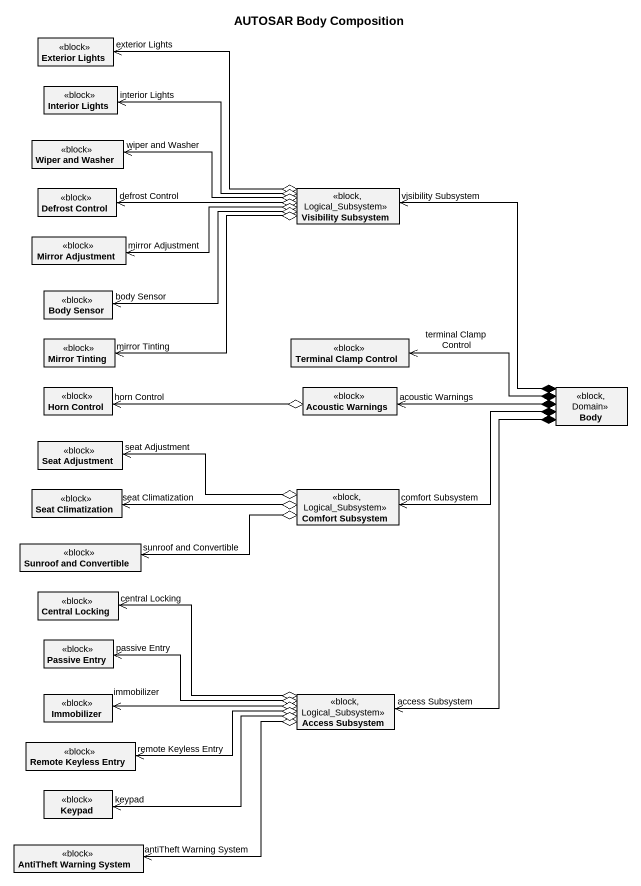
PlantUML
@startuml
title AUTOSAR Body Composition
hide circle
hide empty members
class "Exterior Lights" as Exterior_Lights <<block>>
class "Interior Lights" as Interior_Lights <<block>>
class "Wiper and Washer" as Wiper_and_Washer <<block>>
class "Defrost Control" as Defrost_Control <<block>>
class "Visibility Subsystem" as Visibility_Subsystem <<block, Logical_Subsystem>>
class "Mirror Adjustment" as Mirror_Adjustment <<block>>
class "Body Sensor" as Body_Sensor <<block>>
class "Mirror Tinting" as Mirror_Tinting <<block>>
class "Terminal Clamp Control" as Terminal_Clamp_Control <<block>>
class "Horn Control" as Horn_Control <<block>>
class "Acoustic Warnings" as Acoustic_Warnings <<block>>
class Body <<block, Domain>>
class "Seat Adjustment" as Seat_Adjustment <<block>>
class "Seat Climatization" as Seat_Climatization <<block>>
class "Comfort Subsystem" as Comfort_Subsystem <<block, Logical_Subsystem>>
class "Sunroof and Convertible" as Sunroof_and_Convertible <<block>>
class "Central Locking" as Central_Locking <<block>>
class "Passive Entry" as Passive_Entry <<block>>
class Immobilizer <<block>>
class "Access Subsystem" as Access_Subsystem <<block, Logical_Subsystem>>
class "Remote Keyless Entry" as Remote_Keyless_Entry <<block>>
class Keypad <<block>>
class "AntiTheft Warning System" as AntiTheft_Warning_System <<block>>
Visibility_Subsystem o-left-> "exterior Lights" Exterior_Lights
Visibility_Subsystem o-left-> "interior Lights" Interior_Lights
Visibility_Subsystem o-left-> "wiper and Washer" Wiper_and_Washer
Visibility_Subsystem o-left-> "defrost Control" Defrost_Control
Visibility_Subsystem o-left-> "mirror Adjustment" Mirror_Adjustment
Visibility_Subsystem o-left-> "body Sensor" Body_Sensor
Visibility_Subsystem o-left-> "mirror Tinting" Mirror_Tinting
Acoustic_Warnings o-left-> "horn Control" Horn_Control
Body *-up-> "visibility Subsystem" Visibility_Subsystem
Body *-left-> "terminal Clamp Control" Terminal_Clamp_Control
Body *-left-> "acoustic Warnings" Acoustic_Warnings
Body *-left-> "comfort Subsystem" Comfort_Subsystem
Body *--> "access Subsystem" Access_Subsystem
Comfort_Subsystem o-left-> "seat Adjustment" Seat_Adjustment
Comfort_Subsystem o-left-> "seat Climatization" Seat_Climatization
Comfort_Subsystem o-left-> "sunroof and Convertible" Sunroof_and_Convertible
Access_Subsystem o-left-> "central Locking" Central_Locking
Access_Subsystem o-left-> "passive Entry" Passive_Entry
Access_Subsystem o-left-> "immobilizer" Immobilizer
Access_Subsystem o-left-> "remote Keyless Entry" Remote_Keyless_Entry
Access_Subsystem o-left-> "keypad" Keypad
Access_Subsystem o-left-> "antiTheft Warning System" AntiTheft_Warning_System
@enduml
